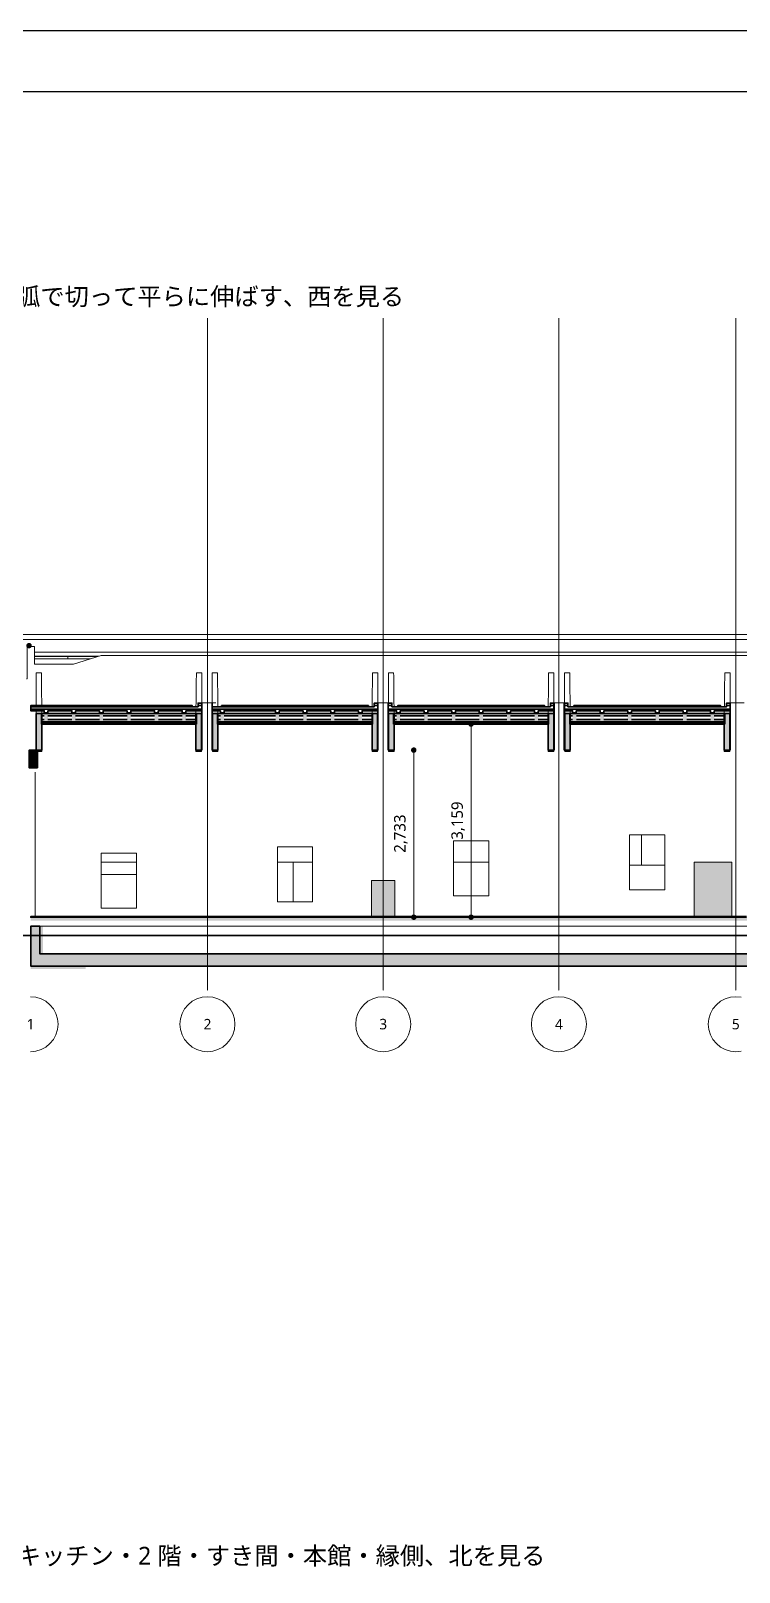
# Model space of a CAD drawing. Header units: millimetres. Extents: x 0 to 153524, y 0 to 59400.
# Drawn here: x 14504 to 26099, y 34185 to 59400 of the extents above; entities that cross this region are included whole.
import ezdxf

# ---------------------------------------------------------------- set-up
doc = ezdxf.new("R2010")
doc.units = ezdxf.units.MM
doc.linetypes.add('DASHDOT', pattern=[3.556, 2.54, -0.508, 0, -0.508])
for name, color, linetype, lineweight in [('01_切断（構造・壁）', 7, 'Continuous', 35), ('02_切断（家具）', 8, 'Continuous', 18), ('03_切断（ガラス）', 5, 'Continuous', 13), ('05_断熱（仮）', 2, 'Continuous', 9), ('10_見えがかり', 7, 'Continuous', 13), ('11_見えがかり（家具）', 8, 'Continuous', 9), ('12_見えがかり（ガラス）', 5, 'Continuous', 9), ('40_通り芯', 1, 'DASHDOT', 9), ('41_通り芯の符号', 1, 'Continuous', 13), ('50_寸法', 3, 'Continuous', 9), ('80_図名・縮尺・方位', 7, 'Continuous', 18), ('90_図枠', 7, 'Continuous', 25)]:
    doc.layers.add(name, color=color, linetype=linetype, lineweight=lineweight)
doc.styles.add('JP', font='NotoSansCJKjp-Regular.otf')

msp = doc.modelspace()

# ---------------------------------------------------------------- hatches: boundary and pattern name
at = {"layer": '01_切断（構造・壁）'}
for color, points in [(7, [(15947, 48342), (14544, 48342), (14504, 48342), (14504, 48352), (14504, 48362), (14544, 48362), (15948, 48362), (17147, 48362), (17147, 48352), (17147, 48342), (15947, 48342)]), (7, [(14614, 48233), (14684, 48233), (14684, 47633), (14630, 47633), (14594, 47633), (14594, 48233)]), (7, [(17207, 48233), (17227, 48233), (17297, 48233), (17297, 47633), (17243, 47633), (17207, 47633)]), (7, [(17302, 47633), (17301, 47633), (17301, 47701), (17301, 48402), (17301, 48402), (17302, 48402), (17302, 48334), (17302, 47633)]), (7, [(17473, 47633), (17472, 47633), (17472, 47701), (17472, 48402), (17472, 48402), (17474, 48402), (17474, 48334), (17474, 47633)]), (7, [(17497, 48233), (17567, 48233), (17567, 47633), (17513, 47633), (17477, 47633), (17477, 48233)]), (7, [(18788, 48362), (18833, 48362), (20030, 48362), (20030, 48352), (20030, 48342), (18833, 48342), (18788, 48342), (17627, 48342), (17627, 48353), (17627, 48362), (18788, 48362)]), (7, [(20090, 48233), (20110, 48233), (20180, 48233), (20180, 47633), (20125, 47633), (20090, 47633)]), (7, [(20185, 47633), (20184, 47633), (20184, 47701), (20184, 48402), (20184, 48402), (20185, 48402), (20185, 48334), (20185, 47633)]), (7, [(20356, 47633), (20355, 47633), (20355, 47701), (20355, 48402), (20355, 48402), (20356, 48402), (20356, 48334), (20356, 47633)]), (7, [(20380, 48233), (20450, 48233), (20450, 47633), (20395, 47633), (20360, 47633), (20360, 48233)]), (7, [(21717, 48342), (21671, 48342), (20510, 48342), (20510, 48353), (20510, 48362), (21671, 48362), (21718, 48362), (22913, 48362), (22913, 48352), (22913, 48342)]), (7, [(22973, 48233), (22993, 48233), (23063, 48233), (23063, 47633), (23008, 47633), (22973, 47633)]), (7, [(23068, 47633), (23066, 47633), (23066, 47701), (23066, 48402), (23067, 48402), (23068, 48402), (23068, 48334), (23068, 47633)]), (7, [(23239, 47633), (23237, 47633), (23237, 47701), (23237, 48402), (23238, 48402), (23239, 48402), (23239, 48334), (23239, 47633)]), (7, [(23263, 48233), (23333, 48233), (23333, 47633), (23278, 47633), (23243, 47633), (23243, 48233)]), (7, [(23393, 48344), (23393, 48353), (23393, 48360), (23393, 48362), (23395, 48362), (24554, 48362), (24602, 48362), (25794, 48362), (25796, 48362), (25796, 48360), (25796, 48352), (25796, 48344), (25796, 48343), (25794, 48342), (24602, 48342), (24554, 48342), (23395, 48342), (23393, 48343)]), (7, [(25856, 48233), (25876, 48233), (25946, 48233), (25946, 47633), (25891, 47633), (25856, 47633)]), (7, [(25951, 47633), (25949, 47633), (25949, 47701), (25949, 48402), (25950, 48402), (25951, 48402), (25951, 48334), (25951, 47633)]), (7, [(14475, 47358), (14475, 47631), (14475, 47631), (14475, 47631), (14509, 47631), (14509, 47631), (14509, 47631), (14520, 47631), (14520, 47631), (14611, 47631), (14611, 47358), (14611, 47345), (14600, 47345), (14511, 47345), (14475, 47345), (14475, 47345)]), (7, [(14504, 44902), (14504, 44908), (14504, 44910), (14506, 44910), (15050, 44910), (15050, 44910), (15596, 44910), (15596, 44910), (17386, 44910), (17388, 44910), (17388, 44908), (17388, 44902), (17388, 44900), (17386, 44900), (15596, 44900), (15596, 44900), (15050, 44900), (15050, 44900), (15050, 44900), (15050, 44900), (14506, 44900), (14504, 44900)]), (7, [(34685, 44842), (34685, 44900), (14504, 44900), (14504, 44842)]), (7, [(20179, 44900), (20179, 44900), (19992, 44900), (19931, 44900), (19803, 44900), (19733, 44900), (19613, 44900), (19541, 44900), (19419, 44900), (19352, 44900), (19210, 44900), (19164, 44900), (19071, 44900), (18889, 44900), (18889, 44900), (18889, 44900), (18889, 44900), (18707, 44900), (18646, 44900), (18616, 44900), (18585, 44900), (18525, 44900), (18343, 44900), (18343, 44900), (18343, 44900), (18343, 44900), (18161, 44900), (18100, 44900), (18070, 44900), (18040, 44900), (17979, 44900), (17797, 44900), (17797, 44900), (17797, 44900), (17797, 44900), (17615, 44900), (17554, 44900), (17524, 44900), (17494, 44900), (17433, 44900), (17388, 44900), (17388, 44906), (17388, 44910), (17433, 44910), (17494, 44910), (17524, 44910), (17554, 44910), (17615, 44910), (17797, 44910), (17797, 44910), (17797, 44910), (17797, 44910), (17979, 44910), (18040, 44910), (18070, 44910), (18100, 44910), (18161, 44910), (18343, 44910), (18343, 44910), (18343, 44910), (18343, 44910), (18525, 44910), (18585, 44910), (18616, 44910), (18646, 44910), (18707, 44910), (18889, 44910), (18889, 44910), (18889, 44910), (18889, 44910), (19071, 44910), (19164, 44910), (19210, 44910), (19352, 44910), (19419, 44910), (19541, 44910), (19613, 44910), (19733, 44910), (19803, 44910), (19931, 44910), (19992, 44910), (20179, 44910), (20179, 44910), (20270, 44910), (20270, 44904), (20270, 44900)]), (7, [(23107, 44900), (23022, 44900), (22852, 44900), (22681, 44900), (22511, 44900), (22340, 44900), (22169, 44900), (21999, 44900), (21999, 44900), (21938, 44900), (21908, 44900), (21878, 44900), (21817, 44900), (21635, 44900), (21635, 44900), (21635, 44900), (21635, 44900), (21453, 44900), (21392, 44900), (21362, 44900), (21332, 44900), (21271, 44900), (21089, 44900), (21089, 44900), (21089, 44900), (21089, 44900), (20907, 44900), (20846, 44900), (20816, 44900), (20786, 44900), (20725, 44900), (20543, 44900), (20543, 44900), (20543, 44900), (20543, 44900), (20361, 44900), (20301, 44900), (20270, 44900), (20270, 44900), (20270, 44906), (20270, 44910), (20270, 44910), (20301, 44910), (20361, 44910), (20543, 44910), (20543, 44910), (20543, 44910), (20543, 44910), (20725, 44910), (20786, 44910), (20816, 44910), (20846, 44910), (20907, 44910), (21089, 44910), (21089, 44910), (21089, 44910), (21089, 44910), (21271, 44910), (21332, 44910), (21362, 44910), (21392, 44910), (21453, 44910), (21635, 44910), (21635, 44910), (21635, 44910), (21635, 44910), (21817, 44910), (21878, 44910), (21908, 44910), (21938, 44910), (21999, 44910), (21999, 44910), (22169, 44910), (22340, 44910), (22511, 44910), (22681, 44910), (22852, 44910), (23022, 44910), (23107, 44910), (23152, 44910), (23152, 44904), (23152, 44900)]), (7, [(25913, 44900), (25854, 44900), (25684, 44900), (25513, 44900), (25343, 44900), (25172, 44900), (25001, 44900), (24831, 44900), (24745, 44900), (24654, 44900), (24563, 44900), (24381, 44900), (24381, 44900), (24381, 44900), (24381, 44900), (24199, 44900), (24139, 44900), (24108, 44900), (24078, 44900), (24017, 44900), (23835, 44900), (23835, 44900), (23835, 44900), (23835, 44900), (23653, 44900), (23593, 44900), (23562, 44900), (23532, 44900), (23471, 44900), (23289, 44900), (23289, 44900), (23289, 44900), (23289, 44900), (23152, 44900), (23152, 44906), (23152, 44910), (23289, 44910), (23289, 44910), (23289, 44910), (23289, 44910), (23471, 44910), (23532, 44910), (23562, 44910), (23593, 44910), (23653, 44910), (23835, 44910), (23835, 44910), (23835, 44910), (23835, 44910), (24017, 44910), (24078, 44910), (24108, 44910), (24139, 44910), (24199, 44910), (24381, 44910), (24381, 44910), (24381, 44910), (24381, 44910), (24563, 44910), (24654, 44910), (24745, 44910), (24831, 44910), (25001, 44910), (25172, 44910), (25343, 44910), (25513, 44910), (25684, 44910), (25854, 44910), (25913, 44910), (26036, 44910), (26036, 44906), (26036, 44900)]), (7, [(28783, 44900), (28698, 44900), (28527, 44900), (28356, 44900), (28186, 44900), (28015, 44900), (27845, 44900), (27674, 44900), (27674, 44900), (27145, 44900), (26960, 44900), (26776, 44900), (26591, 44900), (26406, 44900), (26221, 44900), (26036, 44900), (26036, 44900), (26036, 44904), (26036, 44910), (26036, 44910), (26221, 44910), (26406, 44910), (26591, 44910), (26776, 44910), (26960, 44910), (27145, 44910), (27674, 44910), (27674, 44910), (27845, 44910), (28015, 44910), (28186, 44910), (28356, 44910), (28527, 44910), (28698, 44910), (28783, 44910), (28918, 44910), (28918, 44904), (28918, 44900)]), (8, [(69280, 44100), (69130, 44100), (14654, 44100), (14504, 44100), (14504, 44300), (14504, 44752), (14654, 44752), (14654, 44300), (69130, 44300), (69130, 44752), (69280, 44752), (69280, 44300)])]:
    msp.add_hatch(color=color, dxfattribs=at).paths.add_polyline_path(points)
at = {"layer": '01_切断（構造・壁）', "true_color": 0xe9dcc4}
for points in [[(15873, 48095), (15988, 48095), (17214, 48095), (17214, 48083), (16024, 48083), (14677, 48083), (14677, 48095)], [(14677, 48072), (14677, 48083), (16024, 48083), (17214, 48083), (17214, 48071), (15988, 48071), (15873, 48071), (14677, 48071)], [(20097, 48084), (20095, 48083), (20095, 48083), (20097, 48083), (20097, 48081), (20097, 48071), (18757, 48071), (17560, 48071), (17560, 48072), (17560, 48081), (17560, 48083), (17562, 48083), (18907, 48083), (19043, 48083), (18907, 48083), (17562, 48083), (17560, 48084), (17560, 48085), (17560, 48095), (18757, 48095), (20097, 48095), (20097, 48085)], [(20443, 48083), (21386, 48083), (20443, 48083), (20443, 48095), (21639, 48095), (22980, 48095), (22980, 48083), (22980, 48083), (22980, 48071), (21639, 48071), (20443, 48071), (20443, 48072)], [(23326, 48083), (23326, 48095), (24522, 48095), (25863, 48095), (25863, 48083), (24673, 48083), (24673, 48083)], [(23326, 48072), (23326, 48083), (24672, 48083), (25863, 48083), (25863, 48083), (25863, 48071), (24522, 48071), (23326, 48071)]]:
    msp.add_hatch(color=8, dxfattribs=at).paths.add_polyline_path(points)
at = {"layer": '02_切断（家具）'}
for points in [[(25363, 44900), (25363, 45548), (25363, 45800), (25420, 45800), (25494, 45800), (25568, 45800), (25642, 45800), (25716, 45800), (25789, 45800), (25863, 45800), (25978, 45800), (25978, 45152), (25978, 45152), (25978, 44900), (25863, 44900), (25789, 44900), (25716, 44900), (25642, 44900), (25568, 44900), (25494, 44900), (25420, 44900)], [(20462, 44900), (20434, 44900), (20377, 44900), (20320, 44900), (20263, 44900), (20206, 44900), (20149, 44900), (20092, 44900), (20078, 44900), (20078, 45433), (20078, 45500), (20092, 45500), (20149, 45500), (20206, 45500), (20263, 45500), (20320, 45500), (20377, 45500), (20434, 45500), (20462, 45500), (20462, 44967), (20462, 44967)]]:
    msp.add_hatch(color=8, dxfattribs=at).paths.add_polyline_path(points)
at = {"layer": '05_断熱（仮）', "true_color": 0xf3d98b}
for points in [[(17214, 48233), (17214, 48181), (17043, 48181), (17043, 48160), (17043, 48137), (17013, 48137), (16983, 48137), (16983, 48158), (16983, 48181), (16591, 48181), (16591, 48160), (16591, 48137), (16561, 48137), (16531, 48137), (16531, 48158), (16531, 48181), (16139, 48181), (16139, 48160), (16139, 48137), (16110, 48137), (16079, 48137), (16079, 48158), (16079, 48181), (15989, 48181), (15874, 48181), (15688, 48181), (15688, 48160), (15688, 48137), (15658, 48137), (15628, 48137), (15628, 48158), (15628, 48181), (15236, 48181), (15236, 48160), (15236, 48137), (15206, 48137), (15176, 48137), (15176, 48158), (15176, 48181), (14784, 48181), (14784, 48160), (14784, 48136), (14754, 48136), (14724, 48136), (14724, 48158), (14724, 48181), (14677, 48181), (14677, 48233), (16021, 48233)], [(14784, 48245), (14784, 48233), (14754, 48233), (14724, 48233), (14724, 48245)], [(15176, 48234), (15176, 48245), (15236, 48245), (15236, 48234), (15206, 48234)], [(15628, 48234), (15628, 48245), (15688, 48245), (15688, 48234), (15658, 48234)], [(16079, 48234), (16079, 48245), (16139, 48245), (16139, 48234), (16110, 48234)], [(16531, 48234), (16531, 48245), (16591, 48245), (16591, 48234), (16561, 48234)], [(16983, 48234), (16983, 48245), (17043, 48245), (17043, 48234), (17013, 48234)], [(17274, 48305), (17301, 48305), (17301, 48278), (17243, 48278), (17243, 48305)], [(17562, 48233), (18904, 48233), (18904, 48233), (20095, 48233), (20097, 48233), (20097, 48231), (20097, 48181), (19926, 48181), (19926, 48160), (19926, 48137), (19896, 48137), (19866, 48137), (19866, 48158), (19866, 48181), (19474, 48181), (19474, 48160), (19474, 48137), (19444, 48137), (19414, 48137), (19414, 48158), (19414, 48181), (19022, 48181), (19022, 48160), (19022, 48137), (18993, 48137), (18962, 48137), (18962, 48158), (18962, 48181), (18755, 48181), (18571, 48181), (18571, 48160), (18571, 48137), (18541, 48137), (18511, 48137), (18511, 48158), (18511, 48181), (17667, 48181), (17667, 48160), (17667, 48136), (17637, 48136), (17607, 48136), (17607, 48158), (17607, 48181), (17560, 48181), (17560, 48231), (17560, 48233)], [(17607, 48233), (17607, 48245), (17667, 48245), (17667, 48233), (17637, 48233)], [(18511, 48234), (18511, 48245), (18571, 48245), (18571, 48234), (18541, 48234)], [(18962, 48234), (18962, 48245), (19022, 48245), (19022, 48234), (18993, 48234)], [(19414, 48234), (19414, 48245), (19474, 48245), (19474, 48234), (19444, 48234)], [(19866, 48234), (19866, 48245), (19926, 48245), (19926, 48234), (19896, 48234)], [(20156, 48305), (20184, 48305), (20184, 48278), (20126, 48278), (20126, 48305)], [(20387, 48305), (20414, 48305), (20414, 48278), (20356, 48278), (20356, 48305)], [(22980, 48233), (22980, 48181), (22809, 48181), (22809, 48160), (22809, 48137), (22779, 48137), (22749, 48137), (22749, 48158), (22749, 48181), (22357, 48181), (22357, 48160), (22357, 48137), (22327, 48137), (22297, 48137), (22297, 48158), (22297, 48158), (22297, 48181), (21905, 48181), (21905, 48160), (21905, 48137), (21876, 48137), (21845, 48137), (21845, 48158), (21845, 48181), (21638, 48181), (21454, 48181), (21454, 48160), (21454, 48137), (21454, 48137), (21424, 48137), (21394, 48137), (21394, 48158), (21394, 48181), (21002, 48181), (21002, 48160), (21002, 48137), (20972, 48137), (20942, 48137), (20942, 48158), (20942, 48181), (20550, 48181), (20550, 48160), (20550, 48136), (20520, 48136), (20490, 48136), (20490, 48158), (20490, 48181), (20443, 48181), (20443, 48233), (21787, 48233)], [(20550, 48245), (20550, 48233), (20520, 48233), (20490, 48233), (20490, 48245)], [(20942, 48234), (20942, 48245), (21002, 48245), (21002, 48234), (20972, 48234)], [(21424, 48234), (21394, 48234), (21394, 48245), (21454, 48245), (21454, 48234), (21454, 48234)], [(21845, 48234), (21845, 48245), (21905, 48245), (21905, 48234), (21876, 48234)], [(22297, 48234), (22297, 48245), (22357, 48245), (22357, 48234), (22327, 48234)], [(22749, 48234), (22749, 48245), (22809, 48245), (22809, 48234), (22779, 48234)], [(23039, 48305), (23066, 48305), (23066, 48278), (23009, 48278), (23009, 48305)], [(23270, 48305), (23297, 48305), (23297, 48278), (23239, 48278), (23239, 48305)], [(25863, 48233), (25863, 48181), (25692, 48181), (25692, 48160), (25692, 48137), (25662, 48137), (25632, 48137), (25632, 48158), (25632, 48181), (25240, 48181), (25240, 48160), (25240, 48137), (25210, 48137), (25180, 48137), (25180, 48158), (25180, 48181), (24788, 48181), (24788, 48160), (24788, 48137), (24758, 48137), (24728, 48137), (24728, 48158), (24728, 48181), (24521, 48181), (24521, 48181), (24337, 48181), (24337, 48160), (24337, 48137), (24307, 48137), (24276, 48137), (24276, 48158), (24276, 48181), (23885, 48181), (23885, 48160), (23885, 48137), (23855, 48137), (23825, 48137), (23825, 48158), (23825, 48181), (23433, 48181), (23433, 48160), (23433, 48136), (23403, 48136), (23373, 48136), (23373, 48158), (23373, 48158), (23373, 48181), (23326, 48181), (23326, 48233), (24670, 48233)], [(23373, 48233), (23373, 48245), (23433, 48245), (23433, 48233), (23403, 48233)], [(23825, 48234), (23825, 48245), (23885, 48245), (23885, 48234), (23855, 48234)], [(24276, 48234), (24276, 48245), (24337, 48245), (24337, 48234), (24307, 48234)], [(24728, 48234), (24728, 48245), (24788, 48245), (24788, 48234), (24758, 48234)], [(25180, 48234), (25180, 48245), (25240, 48245), (25240, 48234), (25210, 48234)], [(25632, 48234), (25632, 48245), (25692, 48245), (25692, 48234), (25662, 48234)], [(25922, 48305), (25949, 48305), (25949, 48278), (25892, 48278), (25892, 48305)], [(17214, 48136), (17214, 48095), (15988, 48095), (15873, 48095), (14677, 48095), (14677, 48136), (16021, 48136)], [(17560, 48136), (17562, 48136), (18904, 48136), (18904, 48136), (20095, 48136), (20097, 48136), (20097, 48136), (20097, 48095), (18757, 48095), (17560, 48095), (17560, 48135)], [(21787, 48136), (22980, 48136), (22980, 48095), (21639, 48095), (20443, 48095), (20443, 48136)], [(24670, 48136), (25863, 48136), (25863, 48095), (24522, 48095), (23326, 48095), (23326, 48136)], [(14500, 47370), (14500, 47606), (14509, 47606), (14520, 47606), (14586, 47606), (14586, 47370)], [(14654, 44752), (14704, 44752), (14704, 44300), (14654, 44300)], [(14504, 44100), (15404, 44100), (15404, 44050), (14504, 44050)]]:
    msp.add_hatch(color=8, dxfattribs=at).paths.add_polyline_path(points)
at = {"layer": '50_寸法'}
for points in [[(14520, 49342), (14519, 49334), (14517, 49325), (14513, 49317), (14507, 49310), (14500, 49305), (14493, 49301), (14484, 49298), (14475, 49297), (14467, 49298), (14458, 49301), (14450, 49305), (14443, 49310), (14438, 49317), (14434, 49325), (14431, 49334), (14430, 49342), (14431, 49351), (14434, 49360), (14438, 49367), (14443, 49374), (14450, 49380), (14458, 49384), (14467, 49386), (14475, 49387), (14484, 49386), (14493, 49384), (14500, 49380), (14507, 49374), (14513, 49367), (14517, 49360), (14519, 49351)], [(21755, 48059), (21754, 48051), (21752, 48042), (21748, 48034), (21742, 48028), (21735, 48022), (21727, 48018), (21719, 48015), (21710, 48014), (21701, 48015), (21693, 48018), (21685, 48022), (21678, 48028), (21673, 48034), (21669, 48042), (21666, 48051), (21665, 48059), (21666, 48068), (21669, 48077), (21673, 48084), (21678, 48091), (21685, 48097), (21693, 48101), (21701, 48104), (21710, 48104), (21719, 48104), (21727, 48101), (21735, 48097), (21742, 48091), (21748, 48084), (21752, 48077), (21754, 48068)], [(20817, 47633), (20816, 47624), (20814, 47616), (20810, 47608), (20804, 47601), (20797, 47596), (20789, 47592), (20781, 47589), (20772, 47588), (20763, 47589), (20755, 47592), (20747, 47596), (20740, 47601), (20735, 47608), (20731, 47616), (20728, 47624), (20727, 47633), (20728, 47642), (20731, 47650), (20735, 47658), (20740, 47665), (20747, 47671), (20755, 47675), (20763, 47677), (20772, 47678), (20781, 47677), (20789, 47675), (20797, 47671), (20804, 47665), (20810, 47658), (20814, 47650), (20816, 47642)], [(20817, 44900), (20816, 44891), (20814, 44883), (20810, 44875), (20804, 44868), (20797, 44863), (20789, 44858), (20781, 44856), (20772, 44855), (20763, 44856), (20755, 44858), (20747, 44863), (20740, 44868), (20735, 44875), (20731, 44883), (20728, 44891), (20727, 44900), (20728, 44909), (20731, 44917), (20735, 44925), (20740, 44932), (20747, 44937), (20755, 44942), (20763, 44944), (20772, 44945), (20781, 44944), (20789, 44942), (20797, 44937), (20804, 44932), (20810, 44925), (20814, 44917), (20816, 44909)], [(21755, 44900), (21754, 44891), (21752, 44883), (21748, 44875), (21742, 44868), (21735, 44863), (21727, 44858), (21719, 44856), (21710, 44855), (21701, 44856), (21693, 44858), (21685, 44863), (21678, 44868), (21673, 44875), (21669, 44883), (21666, 44891), (21665, 44900), (21666, 44909), (21669, 44917), (21673, 44925), (21678, 44932), (21685, 44937), (21693, 44942), (21701, 44944), (21710, 44945), (21719, 44944), (21727, 44942), (21735, 44937), (21742, 44932), (21748, 44925), (21752, 44917), (21754, 44909)]]:
    msp.add_hatch(color=7, dxfattribs=at).paths.add_polyline_path(points)

# ---------------------------------------------------------------- linework, layer by layer
at = {"layer": '01_切断（構造・壁）'}
for points in [[(14754, 48233), (14724, 48233), (14724, 48255), (14724, 48278), (14504, 48278), (14504, 48309), (14504, 48342), (15873, 48342), (15988, 48342), (17243, 48342), (17243, 48374), (17243, 48402), (17274, 48402), (17301, 48402), (17301, 48370), (17301, 48342), (17301, 48342), (17301, 48309), (17301, 48309), (17301, 48278), (17043, 48278), (17043, 48257), (17043, 48234), (17013, 48234), (16983, 48234), (16983, 48255), (16983, 48278), (16591, 48278), (16591, 48257), (16591, 48234), (16561, 48234), (16531, 48234), (16531, 48255), (16531, 48278), (16139, 48278), (16139, 48257), (16139, 48234), (16110, 48234), (16079, 48234), (16079, 48255), (16079, 48278), (15989, 48278), (15874, 48278), (15688, 48278), (15688, 48257), (15688, 48234), (15658, 48234), (15628, 48234), (15628, 48255), (15628, 48278), (15236, 48278), (15236, 48257), (15236, 48234), (15206, 48234), (15176, 48234), (15176, 48255), (15176, 48278), (14784, 48278), (14784, 48257), (14784, 48233), (14754, 48233)], [(15947, 48342), (14544, 48342), (14504, 48342), (14504, 48352), (14504, 48362), (14544, 48362), (15948, 48362), (17147, 48362), (17147, 48352), (17147, 48342), (15947, 48342), (15947, 48342)], [(14505, 48302), (15873, 48302), (15988, 48302), (17242, 48302)], [(14614, 48233), (14684, 48233), (14684, 47633), (14630, 47633), (14594, 47633), (14594, 48233), (14614, 48233)], [(14677, 48083), (14677, 48163), (14677, 48233), (16021, 48233), (17214, 48233), (17214, 48154), (17214, 48083), (16024, 48083), (14677, 48083)], [(14678, 48193), (14724, 48193)], [(14725, 48245), (14783, 48245)], [(14785, 48193), (15175, 48193)], [(15177, 48245), (15235, 48245)], [(15236, 48193), (15627, 48193)], [(15629, 48245), (15687, 48245)], [(15688, 48193), (16021, 48193), (16079, 48193)], [(16080, 48245), (16138, 48245)], [(16140, 48193), (16531, 48193)], [(16532, 48245), (16590, 48245)], [(16592, 48193), (16982, 48193)], [(16984, 48245), (17042, 48245)], [(17043, 48193), (17213, 48193)], [(17207, 48233), (17227, 48233), (17297, 48233), (17297, 47633), (17243, 47633), (17207, 47633), (17207, 48233)], [(17243, 48305), (17243, 48305), (17274, 48305), (17300, 48305)], [(17244, 48362), (17274, 48362), (17300, 48362)], [(17302, 47633), (17301, 47633), (17301, 47701), (17301, 48402), (17301, 48402), (17302, 48402), (17302, 48334), (17302, 47633), (17302, 47633)], [(17473, 47633), (17472, 47633), (17472, 47701), (17472, 48402), (17472, 48402), (17474, 48402), (17474, 48334), (17474, 47633), (17473, 47633)], [(17474, 48278), (17474, 48312), (17474, 48342), (18757, 48342), (20126, 48342), (20126, 48374), (20126, 48402), (20156, 48402), (20184, 48402), (20184, 48370), (20184, 48342), (20184, 48342), (20184, 48309), (20184, 48278), (20184, 48278), (19926, 48278), (19926, 48257), (19926, 48234), (19896, 48234), (19866, 48234), (19866, 48255), (19866, 48278), (19474, 48278), (19474, 48257), (19474, 48234), (19444, 48234), (19414, 48234), (19414, 48255), (19414, 48278), (19022, 48278), (19022, 48257), (19022, 48234), (18993, 48234), (18962, 48234), (18962, 48255), (18962, 48278), (18755, 48278), (18571, 48278), (18571, 48257), (18571, 48234), (18541, 48234), (18511, 48234), (18511, 48255), (18511, 48278), (17667, 48278), (17667, 48257), (17667, 48233), (17637, 48233), (17607, 48233), (17607, 48255), (17607, 48278), (17474, 48278)], [(17475, 48302), (18757, 48302), (20125, 48302)], [(17497, 48233), (17567, 48233), (17567, 47633), (17513, 47633), (17477, 47633), (17477, 48233), (17497, 48233)], [(17560, 48163), (17560, 48231), (17560, 48233), (17562, 48233), (18904, 48233), (18904, 48233), (20095, 48233), (20097, 48233), (20097, 48231), (20097, 48154), (20097, 48085), (20097, 48084), (20095, 48083), (20095, 48083), (20097, 48083), (20097, 48081), (20097, 48071), (20097, 48061), (20097, 48060), (20095, 48059), (18907, 48059), (17562, 48059), (17560, 48060), (17560, 48061), (17560, 48072), (17560, 48081), (17560, 48083), (17562, 48083), (18907, 48083), (19043, 48083), (18907, 48083), (17562, 48083), (17560, 48084), (17560, 48085), (17560, 48163)], [(17561, 48193), (17562, 48193), (17607, 48193)], [(17608, 48245), (17666, 48245)], [(18788, 48362), (18833, 48362), (20030, 48362), (20030, 48352), (20030, 48342), (18833, 48342), (18788, 48342), (17627, 48342), (17627, 48353), (17627, 48362), (18788, 48362), (18788, 48362)], [(17668, 48193), (18510, 48193)], [(18512, 48245), (18570, 48245)], [(18571, 48193), (18904, 48193), (18904, 48193), (18962, 48193)], [(18963, 48245), (19021, 48245)], [(19023, 48193), (19414, 48193)], [(19415, 48245), (19473, 48245)], [(19475, 48193), (19865, 48193)], [(19867, 48245), (19925, 48245)], [(19926, 48193), (20095, 48193), (20096, 48193)], [(20090, 48233), (20110, 48233), (20180, 48233), (20180, 47633), (20125, 47633), (20090, 47633), (20090, 48233)], [(20126, 48305), (20126, 48305), (20156, 48305), (20183, 48305)], [(20127, 48362), (20156, 48362), (20183, 48362)], [(20185, 47633), (20184, 47633), (20184, 47701), (20184, 48402), (20184, 48402), (20185, 48402), (20185, 48334), (20185, 47633), (20185, 47633)], [(20356, 47633), (20355, 47633), (20355, 47701), (20355, 48402), (20355, 48402), (20356, 48402), (20356, 48334), (20356, 47633), (20356, 47633)], [(20520, 48233), (20490, 48233), (20490, 48255), (20490, 48278), (20356, 48278), (20356, 48312), (20356, 48342), (20356, 48342), (20356, 48374), (20356, 48402), (20387, 48402), (20414, 48402), (20414, 48370), (20414, 48342), (21639, 48342), (23009, 48342), (23009, 48374), (23009, 48402), (23039, 48402), (23066, 48402), (23066, 48370), (23066, 48342), (23066, 48342), (23066, 48309), (23066, 48278), (22809, 48278), (22809, 48257), (22809, 48234), (22779, 48234), (22749, 48234), (22749, 48255), (22749, 48278), (22357, 48278), (22357, 48257), (22357, 48234), (22327, 48234), (22297, 48234), (22297, 48255), (22297, 48255), (22297, 48278), (21905, 48278), (21905, 48257), (21905, 48234), (21876, 48234), (21845, 48234), (21845, 48255), (21845, 48278), (21638, 48278), (21454, 48278), (21454, 48257), (21454, 48234), (21454, 48234), (21424, 48234), (21394, 48234), (21394, 48255), (21394, 48278), (21002, 48278), (21002, 48257), (21002, 48234), (20972, 48234), (20942, 48234), (20942, 48255), (20942, 48278), (20550, 48278), (20550, 48257), (20550, 48233), (20520, 48233)], [(20357, 48362), (20387, 48362), (20413, 48362)], [(20357, 48305), (20387, 48305), (20414, 48305), (20414, 48305)], [(20380, 48233), (20450, 48233), (20450, 47633), (20395, 47633), (20360, 47633), (20360, 48233), (20380, 48233)], [(20415, 48302), (21639, 48302), (23008, 48302)], [(20443, 48059), (20443, 48072), (20443, 48083), (21386, 48083), (20443, 48083), (20443, 48163), (20443, 48233), (21787, 48233), (22980, 48233), (22980, 48154), (22980, 48154), (22980, 48083), (22980, 48083), (22980, 48071), (22980, 48059), (21790, 48059), (20443, 48059)], [(20444, 48193), (20490, 48193)], [(20491, 48245), (20549, 48245)], [(21717, 48342), (21671, 48342), (20510, 48342), (20510, 48353), (20510, 48362), (21671, 48362), (21718, 48362), (22913, 48362), (22913, 48352), (22913, 48342), (21717, 48342)], [(20551, 48193), (20941, 48193)], [(20943, 48245), (21001, 48245)], [(21002, 48193), (21393, 48193)], [(21395, 48245), (21453, 48245)], [(21454, 48193), (21787, 48193), (21845, 48193)], [(21846, 48245), (21904, 48245)], [(21906, 48193), (22296, 48193)], [(22298, 48245), (22356, 48245)], [(22358, 48193), (22748, 48193)], [(22750, 48245), (22808, 48245)], [(22809, 48193), (22979, 48193)], [(22973, 48233), (22993, 48233), (23063, 48233), (23063, 47633), (23008, 47633), (22973, 47633), (22973, 48233)], [(23009, 48305), (23009, 48305), (23039, 48305), (23065, 48305)], [(23010, 48362), (23039, 48362), (23065, 48362)], [(23068, 47633), (23066, 47633), (23066, 47701), (23066, 48402), (23067, 48402), (23068, 48402), (23068, 48334), (23068, 47633), (23068, 47633)], [(23239, 47633), (23237, 47633), (23237, 47701), (23237, 48402), (23238, 48402), (23239, 48402), (23239, 48334), (23239, 47633), (23239, 47633)], [(23373, 48255), (23373, 48255), (23373, 48278), (23239, 48278), (23239, 48312), (23239, 48342), (23239, 48342), (23239, 48374), (23239, 48402), (23270, 48402), (23297, 48402), (23297, 48370), (23297, 48370), (23297, 48342), (24522, 48342), (25892, 48342), (25892, 48374), (25892, 48402), (25922, 48402), (25949, 48402), (25949, 48370), (25949, 48342), (25949, 48342), (25949, 48309), (25949, 48278), (25692, 48278), (25692, 48257), (25692, 48234), (25662, 48234), (25632, 48234), (25632, 48255), (25632, 48278), (25240, 48278), (25240, 48257), (25240, 48234), (25210, 48234), (25180, 48234), (25180, 48255), (25180, 48278), (24788, 48278), (24788, 48257), (24788, 48234), (24758, 48234), (24728, 48234), (24728, 48255), (24728, 48278), (24521, 48278), (24521, 48278), (24337, 48278), (24337, 48257), (24337, 48234), (24307, 48234), (24276, 48234), (24276, 48255), (24276, 48278), (23885, 48278), (23885, 48257), (23885, 48234), (23855, 48234), (23825, 48234), (23825, 48255), (23825, 48278), (23433, 48278), (23433, 48257), (23433, 48233), (23403, 48233), (23373, 48233), (23373, 48255)], [(23240, 48362), (23270, 48362), (23296, 48362)], [(23240, 48305), (23270, 48305), (23297, 48305), (23297, 48305)], [(23263, 48233), (23333, 48233), (23333, 47633), (23278, 47633), (23243, 47633), (23243, 48233), (23263, 48233)], [(23298, 48302), (24522, 48302), (25891, 48302)], [(24673, 48083), (24673, 48083), (23326, 48083), (23326, 48163), (23326, 48233), (24670, 48233), (25863, 48233), (25863, 48154), (25863, 48083), (24673, 48083)], [(23327, 48193), (23372, 48193)], [(23374, 48245), (23432, 48245)], [(23393, 48344), (23393, 48353), (23393, 48360), (23393, 48362), (23395, 48362), (24554, 48362), (24602, 48362), (25794, 48362), (25796, 48362), (25796, 48360), (25796, 48352), (25796, 48344), (25796, 48343), (25794, 48342), (24602, 48342), (24554, 48342), (23395, 48342), (23393, 48343), (23393, 48344)], [(23434, 48193), (23824, 48193)], [(23826, 48245), (23884, 48245)], [(23885, 48193), (24276, 48193)], [(24277, 48245), (24336, 48245)], [(24337, 48193), (24670, 48193), (24728, 48193)], [(24729, 48245), (24787, 48245)], [(24789, 48193), (25179, 48193)], [(25181, 48245), (25239, 48245)], [(25240, 48193), (25631, 48193)], [(25633, 48245), (25691, 48245)], [(25692, 48193), (25862, 48193)], [(25856, 48233), (25876, 48233), (25946, 48233), (25946, 47633), (25891, 47633), (25856, 47633), (25856, 48233)], [(25892, 48305), (25892, 48305), (25922, 48305), (25948, 48305)], [(25893, 48362), (25922, 48362), (25948, 48362)], [(25951, 47633), (25949, 47633), (25949, 47701), (25949, 48402), (25950, 48402), (25951, 48402), (25951, 48334), (25951, 47633), (25951, 47633)], [(16024, 48059), (14677, 48059), (14677, 48072), (14677, 48083), (16024, 48083), (17214, 48083), (17214, 48071), (17214, 48059), (16024, 48059)], [(14678, 48136), (14724, 48136)], [(14678, 48095), (15873, 48095), (15988, 48095), (17213, 48095)], [(14678, 48071), (15873, 48071), (15988, 48071), (17213, 48071)], [(14785, 48136), (15175, 48136)], [(15236, 48136), (15627, 48136)], [(15688, 48136), (16021, 48136), (16079, 48136)], [(16140, 48136), (16531, 48136)], [(16592, 48136), (16982, 48136)], [(17043, 48136), (17213, 48136)], [(17561, 48136), (17562, 48136), (17607, 48136)], [(17561, 48095), (18757, 48095), (20096, 48095)], [(17561, 48071), (18757, 48071), (20096, 48071)], [(17668, 48136), (18510, 48136)], [(18571, 48136), (18904, 48136), (18904, 48136), (18962, 48136)], [(19023, 48136), (19414, 48136)], [(19475, 48136), (19865, 48136)], [(19926, 48136), (20095, 48136), (20096, 48136)], [(20444, 48136), (20490, 48136)], [(20444, 48095), (21639, 48095), (22979, 48095)], [(20444, 48071), (21639, 48071), (22979, 48071)], [(20551, 48136), (20941, 48136)], [(21002, 48136), (21393, 48136)], [(21454, 48136), (21787, 48136), (21845, 48136)], [(21906, 48136), (22296, 48136)], [(22358, 48136), (22748, 48136)], [(22809, 48136), (22979, 48136)], [(25863, 48059), (24673, 48059), (24673, 48059), (23326, 48059), (23326, 48072), (23326, 48083), (24672, 48083), (25863, 48083), (25863, 48083), (25863, 48071), (25863, 48059)], [(23327, 48136), (23372, 48136)], [(23327, 48095), (24522, 48095), (25862, 48095)], [(23327, 48071), (24522, 48071), (25862, 48071)], [(23434, 48136), (23824, 48136)], [(23885, 48136), (24276, 48136)], [(24337, 48136), (24670, 48136), (24728, 48136)], [(24789, 48136), (25179, 48136)], [(25240, 48136), (25631, 48136)], [(25692, 48136), (25862, 48136)], [(14475, 47358), (14475, 47631), (14475, 47631), (14475, 47631), (14509, 47631), (14509, 47631), (14509, 47631), (14520, 47631), (14520, 47631), (14611, 47631), (14611, 47358), (14611, 47345), (14600, 47345), (14511, 47345), (14475, 47345), (14475, 47345), (14475, 47358)], [(14504, 44902), (14504, 44908), (14504, 44910), (14506, 44910), (15050, 44910), (15050, 44910), (15596, 44910), (15596, 44910), (17386, 44910), (17388, 44910), (17388, 44908), (17388, 44902), (17388, 44900), (17386, 44900), (15596, 44900), (15596, 44900), (15050, 44900), (15050, 44900), (15050, 44900), (15050, 44900), (14506, 44900), (14504, 44900), (14504, 44902)], [(20179, 44900), (20179, 44900), (19992, 44900), (19931, 44900), (19803, 44900), (19733, 44900), (19613, 44900), (19541, 44900), (19419, 44900), (19352, 44900), (19210, 44900), (19164, 44900), (19071, 44900), (18889, 44900), (18889, 44900), (18889, 44900), (18889, 44900), (18707, 44900), (18646, 44900), (18616, 44900), (18585, 44900), (18525, 44900), (18343, 44900), (18343, 44900), (18343, 44900), (18343, 44900), (18161, 44900), (18100, 44900), (18070, 44900), (18040, 44900), (17979, 44900), (17797, 44900), (17797, 44900), (17797, 44900), (17797, 44900), (17615, 44900), (17554, 44900), (17524, 44900), (17494, 44900), (17433, 44900), (17388, 44900), (17388, 44906), (17388, 44910), (17433, 44910), (17494, 44910), (17524, 44910), (17554, 44910), (17615, 44910), (17797, 44910), (17797, 44910), (17797, 44910), (17797, 44910), (17979, 44910), (18040, 44910), (18070, 44910), (18100, 44910), (18161, 44910), (18343, 44910), (18343, 44910), (18343, 44910), (18343, 44910), (18525, 44910), (18585, 44910), (18616, 44910), (18646, 44910), (18707, 44910), (18889, 44910), (18889, 44910), (18889, 44910), (18889, 44910), (19071, 44910), (19164, 44910), (19210, 44910), (19352, 44910), (19419, 44910), (19541, 44910), (19613, 44910), (19733, 44910), (19803, 44910), (19931, 44910), (19992, 44910), (20179, 44910), (20179, 44910), (20270, 44910), (20270, 44904), (20270, 44900), (20179, 44900)], [(23107, 44900), (23022, 44900), (22852, 44900), (22681, 44900), (22511, 44900), (22340, 44900), (22169, 44900), (21999, 44900), (21999, 44900), (21938, 44900), (21908, 44900), (21878, 44900), (21817, 44900), (21635, 44900), (21635, 44900), (21635, 44900), (21635, 44900), (21453, 44900), (21392, 44900), (21362, 44900), (21332, 44900), (21271, 44900), (21089, 44900), (21089, 44900), (21089, 44900), (21089, 44900), (20907, 44900), (20846, 44900), (20816, 44900), (20786, 44900), (20725, 44900), (20543, 44900), (20543, 44900), (20543, 44900), (20543, 44900), (20361, 44900), (20301, 44900), (20270, 44900), (20270, 44900), (20270, 44906), (20270, 44910), (20270, 44910), (20301, 44910), (20361, 44910), (20543, 44910), (20543, 44910), (20543, 44910), (20543, 44910), (20725, 44910), (20786, 44910), (20816, 44910), (20846, 44910), (20907, 44910), (21089, 44910), (21089, 44910), (21089, 44910), (21089, 44910), (21271, 44910), (21332, 44910), (21362, 44910), (21392, 44910), (21453, 44910), (21635, 44910), (21635, 44910), (21635, 44910), (21635, 44910), (21817, 44910), (21878, 44910), (21908, 44910), (21938, 44910), (21999, 44910), (21999, 44910), (22169, 44910), (22340, 44910), (22511, 44910), (22681, 44910), (22852, 44910), (23022, 44910), (23107, 44910), (23152, 44910), (23152, 44904), (23152, 44900), (23107, 44900)], [(25913, 44900), (25854, 44900), (25684, 44900), (25513, 44900), (25343, 44900), (25172, 44900), (25001, 44900), (24831, 44900), (24745, 44900), (24654, 44900), (24563, 44900), (24381, 44900), (24381, 44900), (24381, 44900), (24381, 44900), (24199, 44900), (24139, 44900), (24108, 44900), (24078, 44900), (24017, 44900), (23835, 44900), (23835, 44900), (23835, 44900), (23835, 44900), (23653, 44900), (23593, 44900), (23562, 44900), (23532, 44900), (23471, 44900), (23289, 44900), (23289, 44900), (23289, 44900), (23289, 44900), (23152, 44900), (23152, 44906), (23152, 44910), (23289, 44910), (23289, 44910), (23289, 44910), (23289, 44910), (23471, 44910), (23532, 44910), (23562, 44910), (23593, 44910), (23653, 44910), (23835, 44910), (23835, 44910), (23835, 44910), (23835, 44910), (24017, 44910), (24078, 44910), (24108, 44910), (24139, 44910), (24199, 44910), (24381, 44910), (24381, 44910), (24381, 44910), (24381, 44910), (24563, 44910), (24654, 44910), (24745, 44910), (24831, 44910), (25001, 44910), (25172, 44910), (25343, 44910), (25513, 44910), (25684, 44910), (25854, 44910), (25913, 44910), (26036, 44910), (26036, 44906), (26036, 44900), (25913, 44900)], [(26221, 44900), (26036, 44900), (26036, 44900), (26036, 44904), (26036, 44910), (26036, 44910), (26221, 44910)], [(69280, 44100), (69130, 44100), (14654, 44100), (14504, 44100), (14504, 44300), (14504, 44752), (14654, 44752), (14654, 44300), (69130, 44300), (69130, 44752), (69280, 44752), (69280, 44300), (69280, 44100)], [(9500, 44600), (78500, 44600)]]:
    msp.add_lwpolyline(points, dxfattribs=at)
at = {"layer": '02_切断（家具）'}
for points in [[(25363, 44900), (25363, 45548), (25363, 45800), (25420, 45800), (25494, 45800), (25568, 45800), (25642, 45800), (25716, 45800), (25789, 45800), (25863, 45800), (25978, 45800), (25978, 45152), (25978, 45152), (25978, 44900), (25863, 44900), (25789, 44900), (25716, 44900), (25642, 44900), (25568, 44900), (25494, 44900), (25420, 44900), (25363, 44900)], [(20462, 44900), (20434, 44900), (20377, 44900), (20320, 44900), (20263, 44900), (20206, 44900), (20149, 44900), (20092, 44900), (20078, 44900), (20078, 45433), (20078, 45500), (20092, 45500), (20149, 45500), (20206, 45500), (20263, 45500), (20320, 45500), (20377, 45500), (20434, 45500), (20462, 45500), (20462, 44967), (20462, 44967), (20462, 44900)]]:
    msp.add_lwpolyline(points, dxfattribs=at)
at = {"layer": '03_切断（ガラス）'}
for points in [[(17531, 48408), (17243, 48408)], [(20414, 48408), (20126, 48408)], [(23297, 48408), (23009, 48408)], [(26180, 48408), (25892, 48408)], [(14576, 44900), (14576, 47275)]]:
    msp.add_lwpolyline(points, dxfattribs=at)
at = {"layer": '10_見えがかり'}
for points in [[(14187, 49453), (14187, 49522), (34665, 49522), (34665, 49496), (38272, 49496), (41880, 49496)], [(14432, 48800), (14446, 48800), (14446, 49188), (14446, 49331), (14562, 49331), (14563, 49188), (14563, 49038), (15203, 49038), (15657, 49181), (34541, 49181), (34541, 49038), (46072, 49038), (46072, 49181), (69281, 49181), (69281, 48364)], [(69460, 49236), (62930, 49236), (55971, 49236), (28092, 49236), (21133, 49236), (14564, 49236)], [(14564, 49170), (15110, 49170)], [(15112, 49167), (15112, 49170), (15616, 49170)], [(15110, 49127), (14564, 49127)], [(15479, 49127), (15112, 49127), (15112, 49167)], [(14591, 48393), (14591, 48417), (14591, 48443), (14591, 48469), (14591, 48495), (14591, 48520), (14591, 48545), (14591, 48571), (14591, 48597), (14591, 48623), (14591, 48647), (14591, 48668), (14591, 48687), (14591, 48703), (14591, 48715), (14591, 48724), (14591, 48728), (14591, 48730), (14591, 48730), (14591, 48895), (14677, 48895), (14678, 48841), (14678, 48787), (14679, 48732), (14679, 48678), (14680, 48624), (14681, 48570), (14681, 48516), (14682, 48462), (14682, 48408), (14683, 48364)], [(17208, 48344), (17208, 48354), (17209, 48408), (17210, 48462), (17210, 48516), (17211, 48570), (17211, 48624), (17212, 48678), (17212, 48732), (17213, 48787), (17214, 48841), (17214, 48895), (17301, 48895), (17301, 48730), (17301, 48730), (17301, 48728), (17301, 48724), (17301, 48715), (17301, 48703), (17301, 48687), (17301, 48668), (17301, 48647), (17301, 48623), (17301, 48597), (17301, 48571), (17301, 48545), (17301, 48520), (17301, 48495), (17301, 48469), (17301, 48443), (17301, 48417), (17301, 48404)], [(17474, 48404), (17474, 48417), (17474, 48443), (17474, 48469), (17474, 48495), (17474, 48520), (17474, 48545), (17474, 48571), (17474, 48597), (17474, 48623), (17474, 48647), (17474, 48668), (17474, 48687), (17474, 48703), (17474, 48715), (17474, 48724), (17474, 48728), (17474, 48730), (17474, 48730), (17474, 48895), (17560, 48895), (17561, 48841), (17561, 48787), (17562, 48732), (17562, 48678), (17563, 48624), (17564, 48570), (17564, 48516), (17565, 48462), (17565, 48408), (17566, 48354), (17566, 48344)], [(20091, 48344), (20091, 48354), (20092, 48408), (20093, 48462), (20093, 48516), (20094, 48570), (20094, 48624), (20095, 48678), (20095, 48732), (20096, 48787), (20097, 48841), (20097, 48895), (20184, 48895), (20184, 48730), (20184, 48730), (20184, 48728), (20184, 48724), (20184, 48715), (20184, 48703), (20184, 48687), (20184, 48668), (20184, 48647), (20184, 48623), (20184, 48597), (20184, 48571), (20184, 48545), (20184, 48520), (20184, 48495), (20184, 48469), (20184, 48443), (20184, 48417), (20184, 48404)], [(20357, 48404), (20357, 48417), (20357, 48443), (20357, 48469), (20357, 48495), (20357, 48520), (20357, 48545), (20357, 48571), (20357, 48597), (20357, 48623), (20357, 48647), (20357, 48668), (20357, 48687), (20357, 48703), (20357, 48715), (20357, 48724), (20357, 48728), (20357, 48730), (20357, 48730), (20357, 48895), (20443, 48895), (20444, 48841), (20444, 48787), (20445, 48732), (20445, 48678), (20446, 48624), (20446, 48570), (20447, 48516), (20448, 48462), (20448, 48408), (20449, 48354), (20449, 48344)], [(22974, 48344), (22974, 48354), (22975, 48408), (22975, 48462), (22976, 48516), (22977, 48570), (22977, 48624), (22978, 48678), (22978, 48732), (22979, 48787), (22979, 48841), (22980, 48895), (23066, 48895), (23067, 48730), (23067, 48730), (23067, 48728), (23067, 48724), (23067, 48715), (23067, 48703), (23067, 48687), (23067, 48668), (23067, 48647), (23067, 48623), (23067, 48597), (23067, 48571), (23067, 48545), (23067, 48520), (23067, 48495), (23067, 48469), (23067, 48443), (23067, 48417), (23067, 48404)], [(23239, 48404), (23239, 48417), (23239, 48443), (23239, 48469), (23239, 48495), (23239, 48520), (23239, 48545), (23239, 48571), (23239, 48597), (23239, 48623), (23239, 48647), (23239, 48668), (23239, 48687), (23239, 48703), (23239, 48715), (23239, 48724), (23239, 48728), (23239, 48730), (23240, 48730), (23240, 48895), (23326, 48895), (23327, 48841), (23327, 48787), (23328, 48732), (23328, 48678), (23329, 48624), (23329, 48570), (23330, 48516), (23331, 48462), (23331, 48408), (23332, 48354), (23332, 48344)], [(25857, 48344), (25857, 48354), (25858, 48408), (25858, 48462), (25859, 48516), (25860, 48570), (25860, 48624), (25861, 48678), (25861, 48732), (25862, 48787), (25862, 48841), (25863, 48895), (25949, 48895), (25949, 48730), (25949, 48730), (25949, 48728), (25949, 48724), (25949, 48715), (25949, 48703), (25949, 48687), (25949, 48668), (25949, 48647), (25949, 48623), (25949, 48597), (25949, 48571), (25949, 48545), (25949, 48520), (25949, 48495), (25949, 48469), (25949, 48443), (25949, 48417), (25949, 48404)], [(14591, 48364), (14591, 48373), (14591, 48393)], [(14592, 48006), (14592, 48044), (14592, 48098), (14591, 48152), (14591, 48173), (14591, 48173), (14591, 48276)], [(14684, 48276), (14684, 48245), (14684, 48235)], [(17207, 48235), (17207, 48245), (17208, 48276)], [(17567, 48276), (17567, 48245), (17567, 48235)], [(20090, 48235), (20090, 48245), (20091, 48276)], [(20450, 48276), (20450, 48245), (20450, 48235)], [(22973, 48235), (22973, 48245), (22973, 48276)], [(23333, 48276), (23333, 48245), (23333, 48235)], [(25856, 48235), (25856, 48245), (25856, 48276)], [(14684, 47631), (14684, 47612), (14613, 47612)], [(17297, 47631), (17297, 47612), (17207, 47612), (17207, 47631)], [(17567, 47631), (17567, 47612), (17477, 47612), (17477, 47631)], [(20180, 47631), (20180, 47612), (20090, 47612), (20090, 47631)], [(20450, 47631), (20450, 47612), (20360, 47612), (20360, 47631)], [(23063, 47631), (23063, 47612), (22973, 47612), (22973, 47631)], [(23333, 47631), (23333, 47612), (23243, 47612), (23243, 47631)], [(25946, 47631), (25946, 47612), (25856, 47612), (25856, 47631)], [(21423, 45250), (22000, 45250), (22000, 46150), (21423, 46150), (21423, 45250)], [(24306, 46250), (24306, 45350), (24883, 45350), (24883, 46250), (24306, 46250)], [(16234, 45950), (15657, 45950), (15657, 45050), (16234, 45050), (16234, 45950)], [(19117, 45150), (19117, 46050), (18540, 46050), (18540, 45150), (19117, 45150)], [(15659, 45800), (16232, 45800)], [(14654, 44752), (34685, 44752)], [(34683, 44600), (14656, 44600)], [(14656, 44595), (34683, 44595)]]:
    msp.add_lwpolyline(points, dxfattribs=at)
at = {"layer": '11_見えがかり（家具）'}
for points in [[(24498, 45752), (24498, 46248)], [(18542, 45800), (18794, 45800)], [(18796, 45800), (19115, 45800)], [(18796, 45152), (18796, 45800)], [(21425, 45800), (21709, 45800)], [(21711, 45800), (21998, 45800)], [(21711, 45252), (21711, 45800)], [(24308, 45750), (24881, 45750)], [(15659, 45600), (16232, 45600)]]:
    msp.add_lwpolyline(points, dxfattribs=at)
at = {"layer": '12_見えがかり（ガラス）'}
for points in [[(14168, 49384), (14168, 49444), (34685, 49444), (34685, 49415), (63514, 49415), (63514, 49444), (69895, 49444), (69895, 49415), (69895, 49355), (69895, 49164), (69610, 49164)], [(15595, 49164), (14564, 49164)]]:
    msp.add_lwpolyline(points, dxfattribs=at)
at = {"layer": '40_通り芯'}
for points in [[(17396, 43700), (17396, 54700)], [(20272, 43700), (20272, 54700)], [(23148, 43700), (23148, 54700)], [(26044, 43700), (26044, 54700)]]:
    msp.add_lwpolyline(points, dxfattribs=at)
at = {"layer": '41_通り芯の符号'}
for points in [[(14950, 43150), (14941, 43238), (14916, 43322), (14874, 43400), (14818, 43468), (14750, 43524), (14672, 43566), (14588, 43591), (14500, 43600)], [(17846, 43150), (17837, 43238), (17812, 43322), (17770, 43400), (17714, 43468), (17646, 43524), (17568, 43566), (17484, 43591), (17396, 43600), (17308, 43591), (17224, 43566), (17146, 43524), (17078, 43468), (17022, 43400), (16980, 43322), (16955, 43238), (16946, 43150), (16955, 43062), (16980, 42978), (17022, 42900), (17078, 42832), (17146, 42776), (17224, 42734), (17308, 42709), (17396, 42700), (17484, 42709), (17568, 42734), (17646, 42776), (17714, 42832), (17770, 42900), (17812, 42978), (17837, 43062), (17846, 43150)], [(20722, 43150), (20713, 43238), (20688, 43322), (20646, 43400), (20590, 43468), (20522, 43524), (20444, 43566), (20360, 43591), (20272, 43600), (20184, 43591), (20100, 43566), (20022, 43524), (19954, 43468), (19898, 43400), (19856, 43322), (19831, 43238), (19822, 43150), (19831, 43062), (19856, 42978), (19898, 42900), (19954, 42832), (20022, 42776), (20100, 42734), (20184, 42709), (20272, 42700), (20360, 42709), (20444, 42734), (20522, 42776), (20590, 42832), (20646, 42900), (20688, 42978), (20713, 43062), (20722, 43150)], [(23598, 43150), (23590, 43238), (23564, 43322), (23522, 43400), (23466, 43468), (23398, 43524), (23321, 43566), (23236, 43591), (23148, 43600), (23061, 43591), (22976, 43566), (22898, 43524), (22830, 43468), (22774, 43400), (22733, 43322), (22707, 43238), (22698, 43150), (22707, 43062), (22733, 42978), (22774, 42900), (22830, 42832), (22898, 42776), (22976, 42734), (23061, 42709), (23148, 42700), (23236, 42709), (23321, 42734), (23398, 42776), (23466, 42832), (23522, 42900), (23564, 42978), (23590, 43062), (23598, 43150)], [(26132, 43591), (26044, 43600), (25956, 43591), (25872, 43566), (25794, 43524), (25726, 43468), (25670, 43400), (25628, 43322), (25603, 43238), (25594, 43150), (25603, 43062), (25628, 42978), (25670, 42900), (25726, 42832), (25794, 42776), (25872, 42734), (25956, 42709), (26044, 42700), (26132, 42709)], [(14500, 42700), (14588, 42709), (14672, 42734), (14750, 42776), (14818, 42832), (14874, 42900), (14916, 42978), (14941, 43062), (14950, 43150)]]:
    msp.add_lwpolyline(points, dxfattribs=at)
at = {"layer": '50_寸法'}
for points in [[(21710, 44900), (21710, 48059)], [(20772, 44900), (20772, 47633)]]:
    msp.add_lwpolyline(points, dxfattribs=at)
at = {"layer": '90_図枠'}
for points in [[(0, 0), (84100, 0), (84100, 59400), (0, 59400)], [(1000, 1000), (83100, 1000), (83100, 58400), (1000, 58400)]]:
    msp.add_lwpolyline(points, close=True, dxfattribs=at)

# ---------------------------------------------------------------- texts
at = {"layer": '41_通り芯の符号', "char_height": 172, "attachment_point": 5, "style": 'JP'}
for s, insert in [('1', (14500, 43150)), ('2', (17396, 43150)), ('3', (20272, 43150)), ('4', (23148, 43150)), ('5', (26044, 43150))]:
    msp.add_mtext(s, dxfattribs=dict(at, insert=insert))
at = {"layer": '50_寸法', "char_height": 187.9, "attachment_point": 8, "rotation": 90, "style": 'JP'}
for s, insert in [('3,159', (21610, 46480)), ('2,733', (20672, 46267))]:
    msp.add_mtext(s, dxfattribs=dict(at, insert=insert))
at = {"layer": '80_図名・縮尺・方位', "char_height": 291.06, "attachment_point": 1, "style": 'JP'}
for s, insert in [('断面図 A\u30001/100\u3000縦断（展開）\u3000保育室の中ほど r=197 m の弧で切って平らに伸ばす、西を見る', (3300, 55200)), ('断面図 B\u30001/100\u3000あまのがわ（スパン 8+0.75）\u3000南の入口・キッチン・2 階・すき間・本館・縁側、北を見る', (3300, 34600))]:
    msp.add_mtext(s, dxfattribs=dict(at, insert=insert))

doc.saveas('drawing.dxf')
